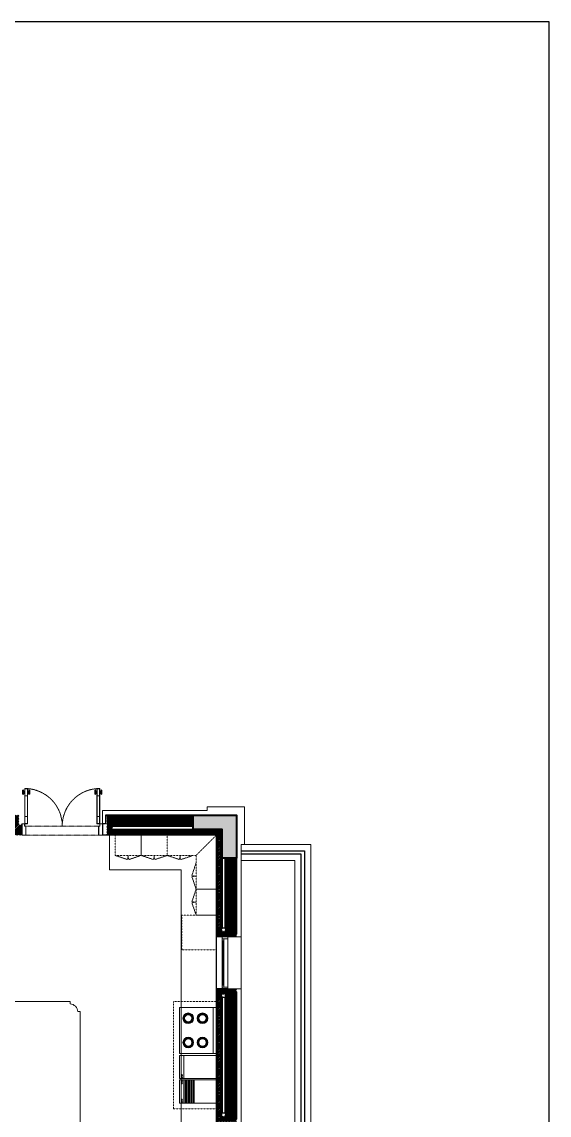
# Model space of a CAD drawing. Header units: inches. Extents: x 193287 to 241687, y 437648 to 550079.
# Drawn here: x 232547 to 241687, y 527358 to 546302 of the extents above; entities that cross this region are included whole.
import ezdxf

# ---------------------------------------------------------------- set-up
doc = ezdxf.new("R2010")
doc.units = ezdxf.units.IN
doc.header["$MEASUREMENT"] = 0
for name, pattern in [('xref grd floor$0$CENTER', [2, 1.25, -0.25, 0.25, -0.25]), ('xref grd floor$0$HIDDEN', [0.375, 0.25, -0.125]), ('xref grd floor$1$HIDDEN', [0.375, 0.25, -0.125]), ('xref grd floor$1$HIDDEN2', [0.1875, 0.125, -0.0625])]:
    doc.linetypes.add(name, pattern=pattern)
for name, color, linetype, lineweight in [('1', 1, 'Continuous', 50), ('xref grd floor$0$A-DOOR', 134, 'Continuous', 18), ('xref grd floor$0$A-FLOR-FIXT', 8, 'Continuous', 9), ('xref grd floor$0$A-FLOR-HIDN', 252, 'xref grd floor$1$HIDDEN', 0), ('xref grd floor$0$A-GLAZ', 134, 'Continuous', 18), ('xref grd floor$0$A-WALL-TILE', 8, 'Continuous', 9), ('xref grd floor$0$XREF-V2-GF_COLS$0$A-COLS', 5, 'Continuous', 40), ('xref grd floor$0$XREF-V2-GF_COLS$0$A-COLS-PATT', 253, 'Continuous', 20)]:
    doc.layers.add(name, color=color, linetype=linetype, lineweight=lineweight)
for name, color, linetype in [('xref grd floor$0$A-CURB-LINE', 253, 'Continuous'), ('xref grd floor$0$A-WALL', 7, 'Continuous'), ('xref grd floor$0$CQ Wall hatch_CHB', 8, 'Continuous')]:
    doc.layers.add(name, color=color, linetype=linetype)
pattern_1 = [(45, (20869.716, 76050.643), (-13.258252, 13.258252), [])]

# ---------------------------------------------------------------- blocks, each defined once
blk = doc.blocks.new('xref grd floor$0$XREF-V2-GF_COLS')
at = {"layer": 'xref grd floor$0$XREF-V2-GF_COLS$0$A-COLS-PATT'}
blk.add_hatch(color=256, dxfattribs=at).paths.add_polyline_path([(285894, 501389), (286014, 500904), (286257, 500964), (286076, 501692), (285348, 501511), (285408, 501268)])
at = {"layer": 'xref grd floor$0$XREF-V2-GF_COLS$0$A-COLS'}
blk.add_lwpolyline([(285348, 501511), (286076, 501692), (286257, 500964), (286014, 500904), (285894, 501389), (285408, 501268), (285348, 501511)], close=True, dxfattribs=at)
blk.add_lwpolyline([(285348, 501511), (286076, 501692), (286257, 500964), (286014, 500904), (285894, 501389), (285408, 501268), (285348, 501511)], close=True, dxfattribs=at)
blk = doc.blocks.new('xref grd floor$0$hot')
at = {"lineweight": 0}
for p, q in [((81590, 28842), (81590, 29481)), ((81590, 29425), (82390, 29425)), ((82390, 28842), (82390, 29481)), ((82823, 28842), (82823, 29130)), ((82849, 29130), (82849, 28842)), ((82849, 29099), (83249, 29099)), ((82849, 29079), (83249, 29079)), ((82849, 29059), (83249, 29059)), ((82849, 29039), (83249, 29039)), ((82849, 29019), (83249, 29019)), ((82849, 28999), (83249, 28999)), ((81590, 28842), (82390, 28842)), ((82423, 28919), (82823, 28919)), ((82423, 28842), (82823, 28842)), ((82849, 28979), (83249, 28979)), ((82849, 28959), (83249, 28959)), ((82849, 28939), (83249, 28939)), ((82849, 28919), (83249, 28919)), ((82889, 28842), (83249, 28842))]:
    blk.add_line(p, q, dxfattribs=at)
for points in [[(81590, 29481), (82390, 29481)], [(82423, 29481), (82423, 28842), (82823, 28842), (82823, 29481)], [(82423, 29481), (82823, 29481)], [(82849, 29481), (82849, 28842), (83249, 28842), (83249, 29481)], [(82849, 29481), (83249, 29481)]]:
    blk.add_lwpolyline(points, dxfattribs=at)
for centre, radius in [((81780, 29242), 92.3), ((81780, 29242), 82.3), ((81780, 29242), 72.3), ((81780, 29242), 62.3), ((82200, 29242), 92.3), ((82200, 29242), 82.3), ((82200, 29242), 72.3), ((82200, 29242), 62.3), ((81780, 28995), 92.3), ((81780, 28995), 82.3), ((81780, 28995), 72.3), ((81780, 28995), 62.3), ((82200, 28995), 92.3), ((82200, 28995), 82.3), ((82200, 28995), 72.3), ((82200, 28995), 62.3), ((82765, 28883), 11.8), ((82799, 28883), 11.8), ((82871, 28883), 11.8), ((82905, 28883), 11.8), ((83191, 28883), 11.8), ((83225, 28883), 11.8)]:
    blk.add_circle(centre, radius, dxfattribs=at)
blk = doc.blocks.new('xref grd floor$0$stonecladding')
at = {"layer": 'xref grd floor$0$A-WALL-TILE'}
for p, q in [((42470, 34736, 0), (40660, 34736, 0)), ((40660, 34736, 0), (40660, 34506, 0)), ((42470, 34736, 0), (42470, 34796, 0)), ((43120, 34796, 0), (42470, 34796, 0)), ((43120, 34146, 0), (43120, 34796, 0)), ((43120, 34146, 0), (43060, 34146, 0)), ((43060, 34146, 0), (43060, 26836, 0))]:
    blk.add_line(p, q, dxfattribs=at)
blk = doc.blocks.new('*U47')
for p, q in [((-673, 786), (-673, 706)), ((-669, 766), (-659, 766)), ((-669, 766), (-669, 726)), ((-659, 766), (-659, 726)), ((-655, 766), (-655, 726)), ((-655, 766), (-650, 766)), ((-650, 200), (-650, 808)), ((-650, 808), (-600, 808)), ((-600, 808), (-650, 808)), ((-646, 204), (-646, 804)), ((-604, 804), (-646, 804)), ((-604, 804), (-604, 204)), ((-600, 808), (-600, 200)), ((-595, 766), (-600, 766)), ((-595, 766), (-595, 726)), ((-591, 766), (-591, 726)), ((-581, 766), (-591, 766)), ((-581, 766), (-581, 726)), ((-577, 786), (-577, 706)), ((577, 786), (577, 706)), ((581, 766), (581, 726)), ((581, 766), (591, 766)), ((591, 766), (591, 726)), ((595, 766), (595, 726)), ((595, 766), (600, 766)), ((600, 808), (600, 200)), ((650, 808), (600, 808)), ((600, 808), (650, 808)), ((604, 804), (604, 204)), ((604, 804), (646, 804)), ((646, 204), (646, 804)), ((650, 200), (650, 808)), ((655, 766), (650, 766)), ((655, 766), (655, 726)), ((669, 766), (659, 766)), ((659, 766), (659, 726)), ((669, 766), (669, 726)), ((673, 786), (673, 706)), ((-669, 726), (-659, 726)), ((-655, 726), (-650, 726)), ((-604, 684), (-646, 684)), ((-595, 726), (-600, 726)), ((-581, 726), (-591, 726)), ((581, 726), (591, 726)), ((595, 726), (600, 726)), ((604, 684), (646, 684)), ((655, 726), (650, 726)), ((669, 726), (659, 726)), ((-600, 200), (-650, 200)), ((600, 200), (650, 200))]:
    blk.add_line(p, q)
at = {"color": 253, "linetype": 'xref grd floor$1$HIDDEN2'}
for p, q in [((630, 160), (-630, 160)), ((-630, 0), (630, 0))]:
    blk.add_line(p, q, dxfattribs=at)
for points in [[(-688, 778), (-688, 714)], [(-678, 784), (-678, 707)], [(-572, 784), (-572, 707)], [(-562, 778), (-562, 714)], [(562, 778), (562, 714)], [(572, 784), (572, 707)], [(678, 784), (678, 707)], [(688, 778), (688, 714)]]:
    blk.add_lwpolyline(points)
for points in [[(-673, 786), (-673, 706, -2.191511)], [(-577, 786), (-577, 706, 2.191511)], [(577, 786), (577, 706, -2.191511)], [(673, 786), (673, 706, 2.191511)]]:
    blk.add_lwpolyline(points, format="xyb")
at = {"flags": 128}
for points in [[(-646, 684), (-604, 684), (-604, 804), (-646, 804)], [(646, 684), (604, 684), (604, 804), (646, 804)], [(-646, 204), (-604, 204), (-604, 324), (-646, 324)], [(646, 204), (604, 204), (604, 324), (646, 324)]]:
    blk.add_lwpolyline(points, close=True, dxfattribs=at)
for points in [[(-700, 200), (-650, 200), (-650, 160), (-630, 160), (-630, 0), (-700, 0)], [(-696, 196), (-654, 196), (-654, 156), (-634, 156), (-634, 4), (-696, 4)], [(700, 200), (650, 200), (650, 160), (630, 160), (630, 0), (700, 0)], [(696, 196), (654, 196), (654, 156), (634, 156), (634, 4), (696, 4)]]:
    blk.add_lwpolyline(points, close=True)
for centre, start, end in [((-661, 746), 106.2602, 129.7918), ((-589, 746), 50.2082, 73.7398), ((589, 746), 106.2602, 129.7918), ((661, 746), 50.2082, 73.7398), ((-661, 746), 230.2082, 253.7398), ((-589, 746), 286.2602, 309.7918), ((589, 746), 230.2082, 253.7398), ((661, 746), 286.2602, 309.7918)]:
    blk.add_arc(centre, 41.7, start, end)
at = {"linetype": 'xref grd floor$0$CENTER', "ltscale": 0.4}
for centre, start, end in [((-650, 160), 360, 85.5883), ((650, 160), 94.4117, 180)]:
    blk.add_arc(centre, 650, start, end, dxfattribs=at)
blk = doc.blocks.new('mak ground floor plan')
at = {"layer": 'xref grd floor$0$CQ Wall hatch_CHB'}
h = blk.add_hatch(dxfattribs=at)
h.set_pattern_fill('ANSI31,_O', color=8, scale=150)
h.set_pattern_definition(pattern_1)
h.paths.add_polyline_path([(59950, 111964), (59800, 111964), (59800, 112014), (59600, 112014), (59600, 111964), (59600, 110557), (56150, 110557), (56150, 111234), (55950, 111234), (55950, 109759), (56150, 109759), (56150, 110357), (60130, 110357), (60134, 110552), (60080, 110532), (60080, 110706), (59950, 110707), (59950, 110457), (59650, 110457), (59650, 111457), (59700, 111457), (59700, 111867), (59850, 111867), (59850, 111457), (59950, 111457)])
h = blk.add_hatch(dxfattribs=at)
h.set_pattern_fill('ANSI31,_O', color=8, scale=150)
h.set_pattern_definition(pattern_1)
h.paths.add_polyline_path([(63850, 109957), (63650, 109957), (63650, 108694), (63600, 108694), (63600, 109957), (63600, 109957), (63600, 110457), (63100, 110457), (61700, 110457), (61700, 110507), (63100, 110507), (63100, 110707), (61600, 110707), (61600, 110357), (63500, 110357), (63500, 108594), (63850, 108594)])
h = blk.add_hatch(dxfattribs=at)
h.set_pattern_fill('ANSI31,_O', color=8, scale=150)
h.set_pattern_definition(pattern_1)
h.paths.add_polyline_path([(63850, 107694), (63500, 107694), (63500, 105389), (63850, 105389)])
h.paths.add_polyline_path([(63650, 105489), (63600, 105489), (63600, 107594), (63650, 107594)], flags=16)
at = {"layer": 'Defpoints'}
blk.add_lwpolyline([(69270, 124451), (20870, 124451), (20870, 76051), (69270, 76051)], close=True, dxfattribs=at)
blk.add_lwpolyline([(69270, 124451), (20870, 124451), (20870, 76051), (69270, 76051)], close=True, dxfattribs=at)
at = {"layer": 'xref grd floor$0$A-CURB-LINE', "elevation": 0}
for points in [[(63930, 110086), (65030, 110086), (65030, 101196), (61130, 101196), (61130, 92346), (60030, 92346)], [(63930, 110086), (65030, 110086), (65030, 101196), (61130, 101196), (61130, 92346), (60030, 92346)], [(63930, 110086), (65030, 110086), (65030, 101196), (61130, 101196), (61130, 92346), (60030, 92346)], [(60030, 92406), (61070, 92406), (61070, 101256), (64970, 101256), (64970, 110026), (63930, 110026)], [(60030, 92406), (61070, 92406), (61070, 101256), (64970, 101256), (64970, 110026), (63930, 110026)], [(60030, 92406), (61070, 92406), (61070, 101256), (64970, 101256), (64970, 110026), (63930, 110026)]]:
    blk.add_lwpolyline(points, dxfattribs=at)
at = {"layer": 'xref grd floor$0$A-FLOR-FIXT', "lineweight": 0, "elevation": 0}
blk.add_lwpolyline([(59600, 104676), (59600, 107300), (59640, 107300, -0.385315), (59773, 107433), (59773, 107474), (60966, 107474), (60966, 107433, -0.385315), (61100, 107300), (61140, 107300), (61140, 105302), (61100, 105302, -0.385315), (60966, 105169), (60966, 105129), (60300, 105129), (60300, 103326), (62890, 103326), (62890, 109756), (61650, 109756), (61650, 110356)], format="xyb", dxfattribs=at)
blk.add_lwpolyline([(59600, 104676), (59600, 107300), (59640, 107300, -0.385315), (59773, 107433), (59773, 107474), (60966, 107474), (60966, 107433, -0.385315), (61100, 107300), (61140, 107300), (61140, 105302), (61100, 105302, -0.385315), (60966, 105169), (60966, 105129), (60300, 105129), (60300, 103326), (62890, 103326), (62890, 109756), (61650, 109756), (61650, 110356)], format="xyb", dxfattribs=at)
blk.add_lwpolyline([(59600, 104676), (59600, 107300), (59640, 107300, -0.385315), (59773, 107433), (59773, 107474), (60966, 107474), (60966, 107433, -0.385315), (61100, 107300), (61140, 107300), (61140, 105302), (61100, 105302, -0.385315), (60966, 105169), (60966, 105129), (60300, 105129), (60300, 103326), (62890, 103326), (62890, 109756), (61650, 109756), (61650, 110356)], format="xyb", dxfattribs=at)
at = {"layer": 'xref grd floor$0$A-FLOR-FIXT', "color": 8, "linetype": 'xref grd floor$0$HIDDEN', "lineweight": 0, "ltscale": 0.2}
blk.add_lwpolyline([(62760, 107474), (63499, 107474), (63499, 105614), (62760, 105614)], close=True, dxfattribs=at)
blk.add_lwpolyline([(62760, 107474), (63499, 107474), (63499, 105614), (62760, 105614)], close=True, dxfattribs=at)
blk.add_lwpolyline([(62760, 107474), (63499, 107474), (63499, 105614), (62760, 105614)], close=True, dxfattribs=at)
at = {"layer": 'xref grd floor$0$A-FLOR-HIDN', "lineweight": 0, "ltscale": 0.2}
for p, q in [((61674, 110356, 0), (62646, 110356, 0)), ((61674, 110356, 0), (62646, 110356, 0)), ((61674, 110356, 0), (62646, 110356, 0)), ((63500, 110356), (63500, 109421, 0)), ((63500, 110356), (63500, 109421, 0)), ((63500, 110356), (63500, 109421, 0)), ((61746, 110006, 0), (61959, 109935, 0)), ((61746, 110006, 0), (61959, 109935, 0)), ((61746, 110006, 0), (61959, 109935, 0)), ((62196, 110006, 0), (61983, 109935, 0)), ((62196, 110006, 0), (61983, 109935, 0)), ((62196, 110006, 0), (61983, 109935, 0)), ((62197, 110006, 0), (62410, 109935, 0)), ((62197, 110006, 0), (62410, 109935, 0)), ((62197, 110006, 0), (62410, 109935, 0)), ((62647, 110006, 0), (62433, 109935, 0)), ((62647, 110006, 0), (62433, 109935, 0)), ((62647, 110006, 0), (62433, 109935, 0)), ((62647, 110006, 0), (62860, 109935, 0)), ((62647, 110006, 0), (62860, 109935, 0)), ((62647, 110006, 0), (62860, 109935, 0)), ((63097, 110006, 0), (62883, 109935, 0)), ((63097, 110006, 0), (62883, 109935, 0)), ((63097, 110006, 0), (62883, 109935, 0)), ((63150, 109877, 0), (63078, 109659, 0)), ((63150, 109877, 0), (63078, 109659, 0)), ((63150, 109877, 0), (63078, 109659, 0)), ((63150, 109422, 0), (63078, 109635, 0)), ((63150, 109422, 0), (63078, 109635, 0)), ((63150, 109422, 0), (63078, 109635, 0)), ((63150, 109421, 0), (63078, 109208, 0)), ((63150, 109421, 0), (63078, 109208, 0)), ((63150, 109421, 0), (63078, 109208, 0)), ((63150, 108971, 0), (63078, 109184, 0)), ((63150, 108971, 0), (63078, 109184, 0)), ((63150, 108971, 0), (63078, 109184, 0))]:
    blk.add_line(p, q, dxfattribs=at)
at = {"layer": 'xref grd floor$0$A-FLOR-HIDN', "lineweight": 0, "ltscale": 0.2, "elevation": 0}
for points in [[(61746, 110356), (61746, 110006), (62196, 110006), (62196, 110356)], [(61746, 110356), (61746, 110006), (62196, 110006), (62196, 110356)], [(61746, 110356), (61746, 110006), (62196, 110006), (62196, 110356)], [(62197, 110356), (62197, 110006), (62647, 110006), (62647, 110356)], [(62197, 110356), (62197, 110006), (62647, 110006), (62647, 110356)], [(62197, 110356), (62197, 110006), (62647, 110006), (62647, 110356)], [(63500, 109422), (63150, 109422), (63150, 110006)], [(63500, 109422), (63150, 109422), (63150, 110006)], [(63500, 109422), (63150, 109422), (63150, 110006)], [(63500, 108971), (63150, 108971), (63150, 109421), (63500, 109421), (63500, 108970)], [(63500, 108971), (63150, 108971), (63150, 109421), (63500, 109421), (63500, 108970)], [(63500, 108971), (63150, 108971), (63150, 109421), (63500, 109421), (63500, 108970)]]:
    blk.add_lwpolyline(points, dxfattribs=at)
at = {"layer": 'xref grd floor$0$A-FLOR-HIDN', "lineweight": 0, "ltscale": 0.2}
for points in [[(63500, 110356), (63150, 110006), (62647, 110006), (62647, 110356)], [(63500, 110356), (63150, 110006), (62647, 110006), (62647, 110356)], [(63500, 110356), (63150, 110006), (62647, 110006), (62647, 110356)], [(62900, 108971), (63500, 108971), (63500, 108371), (62900, 108371)], [(62900, 108971), (63500, 108971), (63500, 108371), (62900, 108371)], [(62900, 108971), (63500, 108971), (63500, 108371), (62900, 108371)]]:
    blk.add_lwpolyline(points, close=True, dxfattribs=at)
for centre, start, end in [((61746, 110006, 0), 341.3611, 360), ((61746, 110006, 0), 341.3611, 360), ((61746, 110006, 0), 341.3611, 360), ((62196, 110006, 0), 180, 198.6389), ((62196, 110006, 0), 180, 198.6389), ((62196, 110006, 0), 180, 198.6389), ((62197, 110006, 0), 341.3611, 360), ((62197, 110006, 0), 341.3611, 360), ((62197, 110006, 0), 341.3611, 360), ((62647, 110006, 0), 180, 198.6389), ((62647, 110006, 0), 180, 198.6389), ((62647, 110006, 0), 180, 198.6389), ((62647, 110006, 0), 341.3611, 360), ((62647, 110006, 0), 341.3611, 360), ((62647, 110006, 0), 341.3611, 360), ((63097, 110006, 0), 180, 198.6389), ((63097, 110006, 0), 180, 198.6389), ((63097, 110006, 0), 180, 198.6389), ((63150, 109872, 0), 251.3611, 270), ((63150, 109872, 0), 251.3611, 270), ((63150, 109872, 0), 251.3611, 270), ((63150, 109422, 0), 90, 108.6389), ((63150, 109422, 0), 90, 108.6389), ((63150, 109422, 0), 90, 108.6389), ((63150, 109421, 0), 251.3611, 270), ((63150, 109421, 0), 251.3611, 270), ((63150, 109421, 0), 251.3611, 270), ((63150, 108971, 0), 90, 108.6389), ((63150, 108971, 0), 90, 108.6389), ((63150, 108971, 0), 90, 108.6389)]:
    blk.add_arc(centre, 225, start, end, dxfattribs=at)
at = {"layer": 'xref grd floor$0$A-GLAZ'}
for p, q in [((63600, 108594, 0), (63600, 107694, 0)), ((63600, 108594, 0), (63600, 107694, 0)), ((63600, 108594, 0), (63600, 107694, 0)), ((63600, 108561, 0), (63700, 108561, 0)), ((63600, 108561, 0), (63700, 108561, 0)), ((63600, 108561, 0), (63700, 108561, 0)), ((63632, 108561, 0), (63632, 107726, 0)), ((63632, 108561, 0), (63632, 107726, 0)), ((63632, 108561, 0), (63632, 107726, 0)), ((63700, 108594, 0), (63700, 107694, 0)), ((63700, 108594, 0), (63700, 107694, 0)), ((63700, 108594, 0), (63700, 107694, 0)), ((63600, 108529, 0), (63632, 108529, 0)), ((63600, 108529, 0), (63632, 108529, 0)), ((63600, 108529, 0), (63632, 108529, 0)), ((63616, 108529, 0), (63616, 107759, 0)), ((63616, 108529, 0), (63616, 107759, 0)), ((63616, 108529, 0), (63616, 107759, 0)), ((63600, 107759, 0), (63632, 107759, 0)), ((63600, 107759, 0), (63632, 107759, 0)), ((63600, 107759, 0), (63632, 107759, 0)), ((63600, 107726, 0), (63700, 107726, 0)), ((63600, 107726, 0), (63700, 107726, 0)), ((63600, 107726, 0), (63700, 107726, 0))]:
    blk.add_line(p, q, dxfattribs=at)
at = {"layer": 'xref grd floor$0$A-WALL'}
for p, q in [((61580, 110706, 0), (61580, 110556, 0)), ((63100, 110706, 0), (61580, 110706, 0)), ((61580, 110706, 0), (61580, 110556, 0)), ((63100, 110706, 0), (61580, 110706, 0)), ((61580, 110706, 0), (61580, 110556, 0)), ((63100, 110706, 0), (61580, 110706, 0)), ((61530, 110556, 0), (61530, 110356, 0)), ((61580, 110556, 0), (61530, 110556, 0)), ((61530, 110556, 0), (61530, 110356, 0)), ((61580, 110556, 0), (61530, 110556, 0)), ((61530, 110556, 0), (61530, 110356, 0)), ((61580, 110556, 0), (61530, 110556, 0)), ((63500, 110356, 0), (61530, 110356, 0)), ((63500, 110356, 0), (61530, 110356, 0)), ((63500, 110356, 0), (61530, 110356, 0)), ((63500, 110356, 0), (63500, 108594, 0)), ((63500, 110356, 0), (63500, 108594, 0)), ((63500, 110356, 0), (63500, 108594, 0)), ((63850, 109956, 0), (63850, 108644, 0)), ((63850, 109956, 0), (63850, 108644, 0)), ((63850, 109956, 0), (63850, 108644, 0)), ((63700, 108594, 0), (63500, 108594, 0)), ((63700, 108594, 0), (63500, 108594, 0)), ((63700, 108594, 0), (63500, 108594, 0)), ((63700, 108644, 0), (63700, 108594, 0)), ((63850, 108644, 0), (63700, 108644, 0)), ((63700, 108644, 0), (63700, 108594, 0)), ((63850, 108644, 0), (63700, 108644, 0)), ((63700, 108644, 0), (63700, 108594, 0)), ((63850, 108644, 0), (63700, 108644, 0)), ((63500, 107694, 0), (63500, 105389, 0)), ((63700, 107694, 0), (63500, 107694, 0)), ((63500, 107694, 0), (63500, 105389, 0)), ((63700, 107694, 0), (63500, 107694, 0)), ((63500, 107694, 0), (63500, 105389, 0)), ((63700, 107694, 0), (63500, 107694, 0)), ((63700, 107694, 0), (63700, 107644, 0)), ((63700, 107694, 0), (63700, 107644, 0)), ((63700, 107694, 0), (63700, 107644, 0)), ((63850, 107644, 0), (63700, 107644, 0)), ((63850, 107644, 0), (63700, 107644, 0)), ((63850, 107644, 0), (63700, 107644, 0)), ((63850, 107644, 0), (63850, 105439, 0)), ((63850, 107644, 0), (63850, 105439, 0)), ((63850, 107644, 0), (63850, 105439, 0))]:
    blk.add_line(p, q, dxfattribs=at)
at = {"layer": 'xref grd floor$0$A-WALL', "color": 1}
for p, q in [((61680, 110506, 0), (61680, 110456, 0)), ((63100, 110506, 0), (61680, 110506, 0)), ((61680, 110506, 0), (61680, 110456, 0)), ((63100, 110506, 0), (61680, 110506, 0)), ((61680, 110506, 0), (61680, 110456, 0)), ((63100, 110506, 0), (61680, 110506, 0)), ((63100, 110456, 0), (61680, 110456, 0)), ((63100, 110456, 0), (61680, 110456, 0)), ((63100, 110456, 0), (61680, 110456, 0)), ((63600, 109956, 0), (63600, 108744, 0)), ((63600, 109956, 0), (63600, 108744, 0)), ((63600, 109956, 0), (63600, 108744, 0)), ((63650, 109956, 0), (63650, 108744, 0)), ((63650, 109956, 0), (63650, 108744, 0)), ((63650, 109956, 0), (63650, 108744, 0)), ((63650, 108744, 0), (63600, 108744, 0)), ((63650, 108744, 0), (63600, 108744, 0)), ((63650, 108744, 0), (63600, 108744, 0)), ((63500, 108594, 0), (63500, 107694, 0)), ((63500, 108594, 0), (63500, 107694, 0)), ((63500, 108594, 0), (63500, 107694, 0)), ((63600, 107544, 0), (63600, 105539, 0)), ((63650, 107544, 0), (63600, 107544, 0)), ((63600, 107544, 0), (63600, 105539, 0)), ((63650, 107544, 0), (63600, 107544, 0)), ((63600, 107544, 0), (63600, 105539, 0)), ((63650, 107544, 0), (63600, 107544, 0)), ((63650, 107544, 0), (63650, 105539, 0)), ((63650, 107544, 0), (63650, 105539, 0)), ((63650, 107544, 0), (63650, 105539, 0)), ((63650, 105539, 0), (63600, 105539, 0)), ((63650, 105539, 0), (63600, 105539, 0)), ((63650, 105539, 0), (63600, 105539, 0))]:
    blk.add_line(p, q, dxfattribs=at)
at = {"layer": 'xref grd floor$0$A-WALL-TILE'}
for p, q in [((63930, 108594, 0), (63700, 108594, 0)), ((63930, 108594, 0), (63700, 108594, 0)), ((63930, 108594, 0), (63700, 108594, 0)), ((63700, 107694, 0), (63930, 107694, 0)), ((63700, 107694, 0), (63930, 107694, 0)), ((63700, 107694, 0), (63930, 107694, 0))]:
    blk.add_line(p, q, dxfattribs=at)
at = {"layer": 'xref grd floor$0$A-WALL-TILE', "color": 1, "elevation": 0}
for points in [[(63990, 110196), (65140, 110196), (65140, 101086), (63700, 101086)], [(63990, 110196), (65140, 110196), (65140, 101086), (63700, 101086)], [(63990, 110196), (65140, 110196), (65140, 101086), (63700, 101086)], [(60030, 92516), (60960, 92516), (60960, 101366), (64860, 101366), (64860, 109916), (63930, 109916)], [(60030, 92516), (60960, 92516), (60960, 101366), (64860, 101366), (64860, 109916), (63930, 109916)], [(60030, 92516), (60960, 92516), (60960, 101366), (64860, 101366), (64860, 109916), (63930, 109916)]]:
    blk.add_lwpolyline(points, dxfattribs=at)
at = {"rotation": 346.0285767170143}
blk.add_blockref('xref grd floor$0$XREF-V2-GF_COLS', (-334890, -307074, 0), dxfattribs=at)
blk.add_blockref('xref grd floor$0$XREF-V2-GF_COLS', (-334890, -307074, 0), dxfattribs=at)
blk.add_blockref('xref grd floor$0$XREF-V2-GF_COLS', (-334890, -307074, 0), dxfattribs=at)
at = {"layer": 'xref grd floor$0$A-DOOR'}
blk.add_blockref('*U47', (60830, 110356, 0), dxfattribs=at)
blk.add_blockref('*U47', (60830, 110356, 0), dxfattribs=at)
blk.add_blockref('*U47', (60830, 110356, 0), dxfattribs=at)
at = {"layer": 'xref grd floor$0$A-FLOR-FIXT', "lineweight": 0, "rotation": 269.9999779791261}
blk.add_blockref('xref grd floor$0$hot', (34019, 188964), dxfattribs=at)
blk.add_blockref('xref grd floor$0$hot', (34019, 188964), dxfattribs=at)
blk.add_blockref('xref grd floor$0$hot', (34019, 188964), dxfattribs=at)
at = {"layer": 'xref grd floor$0$A-WALL'}
blk.add_blockref('xref grd floor$0$stonecladding', (20870, 76051), dxfattribs=at)
blk.add_blockref('xref grd floor$0$stonecladding', (20870, 76051), dxfattribs=at)
blk.add_blockref('xref grd floor$0$stonecladding', (20870, 76051), dxfattribs=at)

msp = doc.modelspace()

# ---------------------------------------------------------------- block references
at = {"layer": '1'}
msp.add_blockref('mak ground floor plan', (172417.06, 421851.688), dxfattribs=at)

doc.saveas('drawing.dxf')
